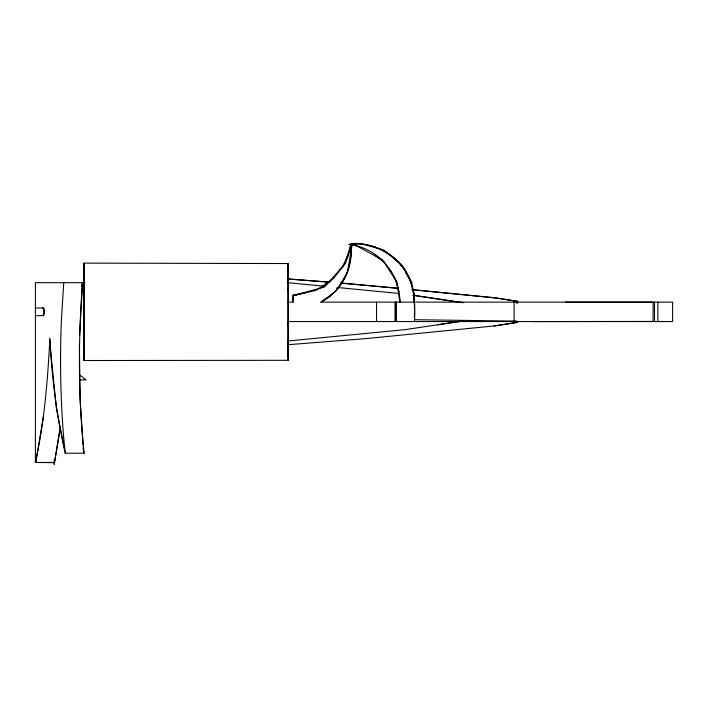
<?xml version="1.0" encoding="UTF-8"?>
<svg xmlns="http://www.w3.org/2000/svg" width="708" height="708" viewBox="0 0 708 708"><rect width="100%" height="100%" fill="white"/><g stroke="black" fill="none" stroke-linecap="round" stroke-linejoin="round"><path stroke-width="1.06" d="M83.987 336.38L83.995 315.972M84.004 270.27L83.995 315.688M288.103 359.354L288.085 360.31L83.995 360.522L84.004 349.717M83.995 348.017L83.995 341.398M83.995 300.891L84.004 353.425M83.995 282.297L84.004 302.201M83.995 275.678L83.995 270.642M288.103 356.584L288.121 287.386M288.103 282.926L288.103 275.678M288.103 271.987L288.103 263.544L84.004 263.128L83.995 283.28M414.454 304.927L413.738 293.006L411.605 284.103L408.1 275.651L400.852 264.358L383.754 250.004L361.903 243.977L350.672 244.242M83.995 360.522L83.995 359.089M83.995 356.496L83.995 356.009M288.103 263.544L288.112 271.049M288.103 340.415L288.085 360.31M83.995 267.686L84.004 267.084M516.99 303.13L517.035 302.13M517.734 301.36L517.698 302.13L517.734 301.36L494.051 297.723L411.985 289.625M517.734 322.326L517.769 321.565L517.734 322.326L494.051 325.972M287.758 302.13L292.962 302.13L293.289 295.501L324.521 286.988L345.141 263.668L352.31 243.561C372.169 242.393 390.391 252.729 403.454 267.066C414.127 283.404 415.631 302.59 414.463 321.565M517.336 303.104L517.424 301.334L496.706 298.033L412.127 289.714M79.632 335.141L82.517 282.687L81.686 285.89M49.879 338.212C47.719 379.842 44.427 421.649 35.4 462.439L54.18 462.439M63.738 282.687L61.357 320.91A252.703 65.375 -90 0 0 63.773 438.509M82.517 282.687C78.216 339.424 78.101 396.604 84.11 453.217L65.331 453.217C56.472 415.844 51.994 377.523 49.825 339.212M356.142 243.809L348.849 244.384L350.655 244.526L350.566 245.641L345.07 263.367L334.203 277.757L327.246 283.704L315.635 290.475L293.351 295.466L302.856 293.156M350.655 244.526L349.77 250.526L342.707 267.35M59.817 429.641L54.197 464.439L54.197 460.032M43.365 416.853L35.745 462.483L54.507 462.651L60.507 426.667M43.259 315.856L44.232 313.6L44.055 309.254L43.17 307.838M516.371 302.599L516.636 302.13L516.902 302.599M516.902 321.087L516.636 321.565L516.371 321.087L414.463 319.706L414.463 311.847M341.176 268.969L347.389 257.986L351.239 244.349C351.646 260.394 348.15 277.226 336.84 289.245M333.22 293.077L331.14 295.395L320.963 302.13L672.6 302.13L672.6 321.565L288.262 321.565M336.681 289.227L340.141 285.377M81.42 286.085L83.739 284.103M327.246 298.28A58.313 58.313 0 0 0 351.283 251.101L350.77 244.552L359.584 246.667A58.313 58.313 0 0 1 399.878 302.13L396.763 281.483L382.355 259.774L352.31 243.561L347.389 272.704L335.822 291.333L320.963 302.13L327.246 298.28L333.433 292.997M320.184 288.236L330.698 280.377M319.423 288.607L331.592 279.669M42.887 308.148L43.533 308.148L44.206 310.644L43.533 315.547L35.4 315.733M293.289 295.501L305.865 292.528M437.535 324.83L461.182 321.113M517.415 322.352L494.919 325.875L366.027 338.601L287.891 344.716M462.873 321.007L405.118 329.645L287.669 341.026M84.978 282.687L35.4 282.687L35.4 462.439M35.4 307.962L43.215 307.962M532.956 321.565L653.033 321.423L653.174 302.13L565.347 302.13M79.455 379.886L86.049 379.886L79.871 375.16M288.112 278.952L329.786 282.156M340.76 283.005L397.852 288.315M287.891 278.97L329.255 282.209M341.15 283.147L397.754 288.218M287.652 282.669L323.839 286.174M337.008 287.448L398.427 293.404M359.31 244.163L363.54 244.632M366.709 244.986C380.205 247.349 392.94 254.942 401.427 265.65M370.983 246.296L374.16 246.667L382.621 250.163M412.764 295.316L462.828 302.697M413.923 295.298L462.952 302.697M383.488 250.694C396.834 257.562 406.011 269.952 412.038 283.412L405.339 272.199M374.62 255.252L384.426 262.252M388.745 268.509L395.604 279.74L398.887 291.988M516.53 302.086L516.858 302.847M83.181 449.031L84.11 453.217M63.755 438.535L65.331 453.217L56.357 408.233L49.533 339.663M399.401 296.041L399.878 302.13M413.738 293.006L413.826 294.13M83.075 444.801L80.137 399.976L79.376 343.902M83.217 446.987L83.358 449.173M414.304 296.776L414.339 302.166M414.454 301.705L414.463 308.847M288.103 270.27L288.103 291.546M288.112 321.485L288.121 325.698M288.103 340.76L288.103 350.141M83.995 322.857L83.995 332.141M657.882 302.13L657.882 321.565M654.493 302.13L654.493 321.565M514.096 302.13L514.096 321.565M396.409 302.13L396.409 321.565M396.197 302.13L396.197 321.565M395.993 302.13L395.993 321.565M395.02 302.13L395.02 321.565M376.55 302.13L376.55 321.565M292.962 294.838L292.962 302.13M288.103 263.252L288.103 360.443M84.004 263.128L83.995 360.443M408.1 275.651A58.313 58.313 0 0 1 414.463 302.13"/></g></svg>
